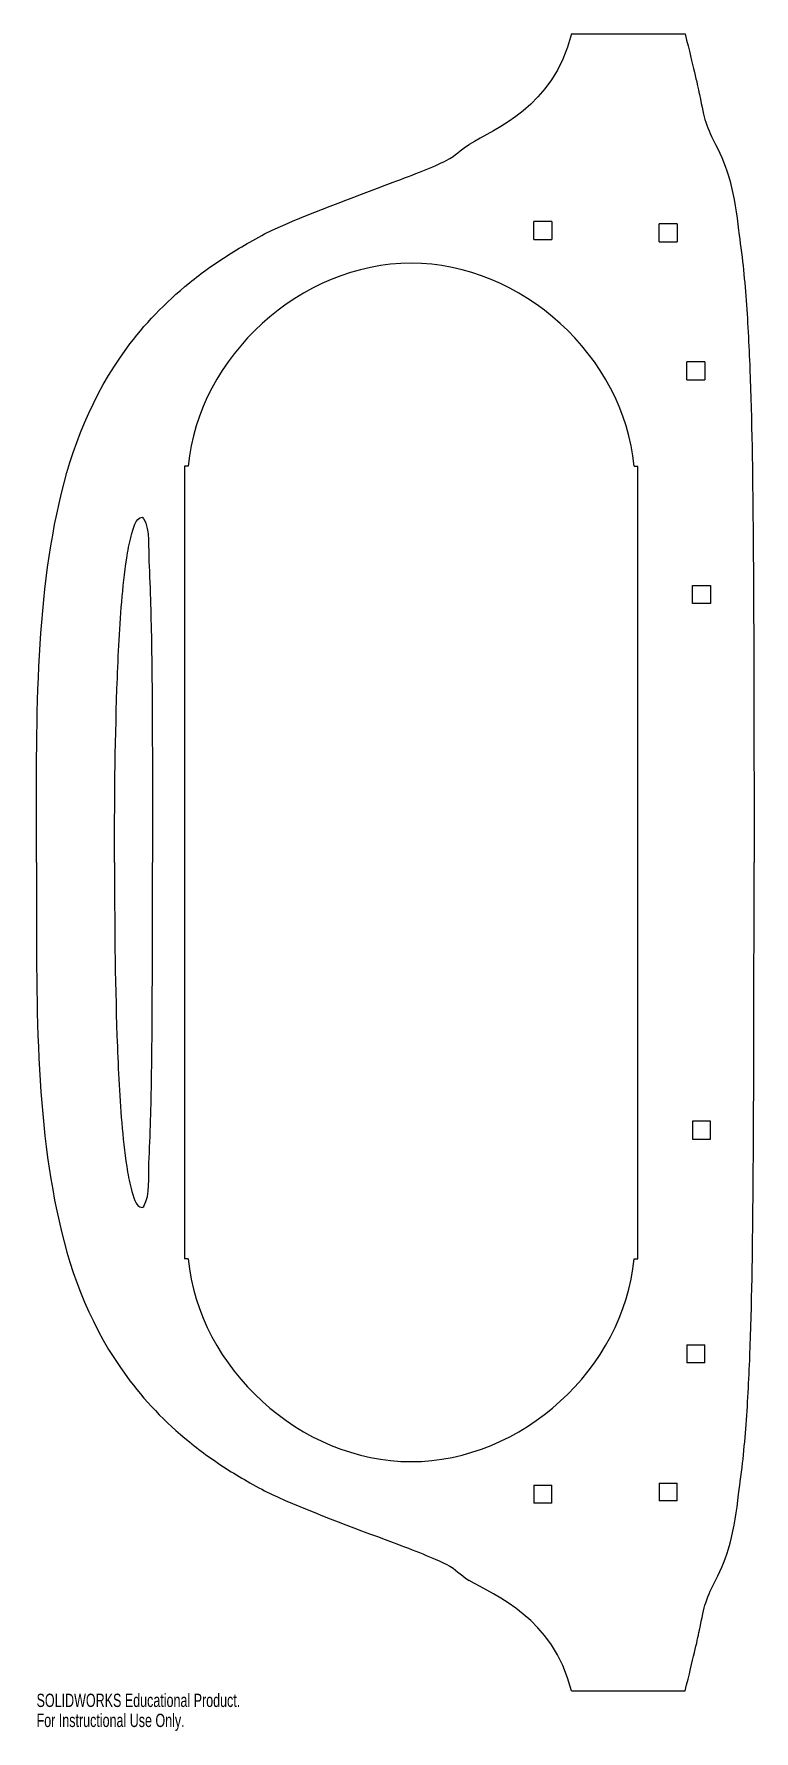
# Model space of a CAD drawing. Header units: millimetres. Extents: x -267 to -7, y -315 to 300.
import ezdxf

# ---------------------------------------------------------------- set-up
doc = ezdxf.new("R2010")
doc.units = ezdxf.units.MM
doc.styles.add('SLDTEXTSTYLE0', font='TXT', dxfattribs={"width": 0.7})

msp = doc.modelspace()

# ---------------------------------------------------------------- linework, layer by layer
at = {"color": 7, "linetype": 'Continuous', "lineweight": 25}
for p, q in [((-73.02, 300), (-31.91, 300)), ((-80.08, 232.05), (-86.59, 232.05)), ((-86.59, 225.55), (-86.59, 232.05)), ((-80.08, 232.05), (-80.08, 225.55)), ((-34.75, 231.25), (-41.25, 231.25)), ((-41.25, 224.75), (-41.25, 231.25)), ((-34.75, 231.25), (-34.75, 224.75)), ((-86.59, 225.55), (-80.08, 225.55)), ((-41.25, 224.75), (-34.75, 224.75)), ((-24.75, 181.25), (-31.25, 181.25)), ((-31.25, 174.75), (-31.25, 181.25)), ((-24.75, 181.25), (-24.75, 174.75)), ((-31.25, 174.75), (-24.75, 174.75)), ((-213, 143.5), (-213, -143.5)), ((-211.65, 143.5), (-213, 143.5)), ((-50.35, 143.5), (-49, 143.5)), ((-49, -143.5), (-49, 143.5)), ((-29.25, 93.75), (-29.25, 100.25)), ((-29.25, 100.25), (-22.75, 100.25)), ((-22.75, 100.25), (-22.75, 93.75)), ((-22.75, 93.75), (-29.25, 93.75)), ((-29.25, -93.75), (-29.25, -100.25)), ((-22.75, -93.75), (-29.25, -93.75)), ((-22.75, -100.25), (-22.75, -93.75)), ((-29.25, -100.25), (-22.75, -100.25)), ((-211.65, -143.5), (-213, -143.5)), ((-50.35, -143.5), (-49, -143.5)), ((-31.25, -174.75), (-31.25, -181.25)), ((-31.25, -174.75), (-24.75, -174.75)), ((-24.75, -181.25), (-24.75, -174.75)), ((-24.75, -181.25), (-31.25, -181.25)), ((-86.59, -225.55), (-86.59, -232.05)), ((-86.59, -225.55), (-80.08, -225.55)), ((-80.08, -232.05), (-80.08, -225.55)), ((-41.25, -224.75), (-41.25, -231.25)), ((-41.25, -224.75), (-34.75, -224.75)), ((-34.75, -231.25), (-34.75, -224.75)), ((-80.08, -232.05), (-86.59, -232.05)), ((-34.75, -231.25), (-41.25, -231.25)), ((-73.02, -300), (-31.91, -300))]:
    msp.add_line(p, q, dxfattribs=at)
for points in [[(-73.02, 300), (-79.56, 273.41), (-100.68, 265.72), (-109.99, 260)], [(-24.47, 268.07), (-23.6, 265.18), (-22.1, 262.55), (-20.88, 260)], [(-227.72, 124.45), (-227.84, 124.67), (-227.98, 124.99), (-228.23, 124.98)], [(-227.72, -124.45), (-227.84, -124.67), (-227.98, -124.99), (-228.23, -124.98)], [(-73.02, -300), (-79.56, -273.41), (-100.68, -265.72), (-109.99, -260)], [(-24.47, -268.07), (-23.6, -265.18), (-22.1, -262.55), (-20.88, -260)]]:
    msp.add_open_spline(points, degree=3, dxfattribs=at)
for points, knots in [([(-31.91, 300), (-28.88, 287.74), (-27.67, 282.69), (-25.77, 273.36), (-25.15, 270.34), (-24.47, 268.07)], [0, 0, 0, 0, 0.5, 0.5, 1, 1, 1, 1]), ([(-181.58, 228.8), (-168.45, 234.78), (-152.59, 240.64), (-130.07, 249.1), (-122.63, 251.95), (-114.17, 256.31), (-113.96, 257.56), (-109.99, 260)], [0, 0, 0, 0, 0.5, 0.5, 0.75, 0.75, 1, 1, 1, 1]), ([(-20.88, 260), (-18.69, 255.44), (-17.16, 252.3), (-14.1, 240.85), (-13.23, 234.83), (-12.58, 228.8)], [0, 0, 0, 0, 0.5, 0.5, 1, 1, 1, 1]), ([(-266.52, 0), (-266.52, 45.21), (-267.46, 89.64), (-253.87, 150.08), (-246.47, 169.09), (-227.64, 194.73), (-220.12, 202.67), (-206.78, 213.49), (-202.06, 216.86), (-194.54, 221.64), (-192.04, 223.13), (-186.69, 226.15), (-183.12, 228.07), (-181.58, 228.8)], [0, 0, 0, 0, 0.5, 0.5, 0.75, 0.75, 0.875, 0.875, 0.9375, 0.9375, 0.96875, 0.96875, 1, 1, 1, 1]), ([(-12.58, 228.8), (-12.4, 227.34), (-11.56, 221.58), (-10.68, 213.58), (-10.29, 209.38), (-9.3, 196.58), (-8.83, 187.6), (-7.79, 160.29), (-7.52, 141.1), (-6.99, 82.72), (-6.99, 41.57), (-6.99, 0)], [0, 0, 0, 0, 0.0625, 0.0625, 0.125, 0.125, 0.25, 0.25, 0.5, 0.5, 1, 1, 1, 1]), ([(-50.35, 143.5), (-54.04, 183.24), (-91.09, 217), (-170.91, 217), (-207.96, 183.24), (-211.65, 143.5)], [0, 0, 0, 0, 0.5, 0.5, 1, 1, 1, 1]), ([(-238.33, 0), (-238.33, 20.92), (-238.15, 41.86), (-237.08, 73.3), (-236.59, 83.81), (-235.27, 99.57), (-234.75, 104.83), (-233.5, 112.78), (-233.01, 115.44), (-231.57, 120.76), (-230.84, 124.85), (-228.23, 124.98)], [0, 0, 0, 0, 0.5, 0.5, 0.75, 0.75, 0.875, 0.875, 0.9375, 0.9375, 1, 1, 1, 1]), ([(-227.72, 124.45), (-225.41, 120.41), (-226.15, 113.38), (-225.66, 104.57), (-225.41, 98.14), (-225, 83.99), (-224.82, 71.85), (-224.7, 57.54), (-224.67, 51.33), (-224.64, 42.13), (-224.63, 35.01), (-224.62, 23.42), (-224.63, 5.12), (-224.63, 0)], [0, 0, 0, 0, 0.125, 0.125, 0.25, 0.25, 0.5, 0.5, 0.625, 0.625, 0.75, 0.75, 1, 1, 1, 1]), ([(-238.33, 0), (-238.33, -20.92), (-238.15, -41.86), (-237.08, -73.3), (-236.59, -83.81), (-235.27, -99.57), (-234.75, -104.83), (-233.5, -112.78), (-233.01, -115.44), (-231.57, -120.76), (-230.84, -124.85), (-228.23, -124.98)], [0, 0, 0, 0, 0.5, 0.5, 0.75, 0.75, 0.875, 0.875, 0.9375, 0.9375, 1, 1, 1, 1]), ([(-227.72, -124.45), (-225.27, -120.15), (-226.19, -114.08), (-225.61, -103.74), (-225.43, -98.56), (-224.97, -83.03), (-224.83, -72.65), (-224.57, -41.51), (-224.63, -20.72), (-224.63, 0)], [0, 0, 0, 0, 0.125, 0.125, 0.25, 0.25, 0.5, 0.5, 1, 1, 1, 1]), ([(-12.58, -228.8), (-12.4, -227.34), (-11.56, -221.58), (-10.68, -213.58), (-10.29, -209.38), (-9.3, -196.58), (-8.83, -187.6), (-7.79, -160.29), (-7.52, -141.1), (-6.99, -82.72), (-6.99, -41.57), (-6.99, 0)], [0, 0, 0, 0, 0.0625, 0.0625, 0.125, 0.125, 0.25, 0.25, 0.5, 0.5, 1, 1, 1, 1]), ([(-266.52, 0), (-266.52, -45.21), (-267.46, -89.64), (-253.87, -150.08), (-246.47, -169.09), (-227.64, -194.73), (-220.12, -202.67), (-206.78, -213.49), (-202.06, -216.86), (-194.54, -221.64), (-192.04, -223.13), (-186.69, -226.15), (-183.12, -228.07), (-181.58, -228.8)], [0, 0, 0, 0, 0.5, 0.5, 0.75, 0.75, 0.875, 0.875, 0.9375, 0.9375, 0.96875, 0.96875, 1, 1, 1, 1]), ([(-211.65, -143.5), (-207.96, -183.24), (-170.91, -217), (-91.09, -217), (-54.04, -183.24), (-50.35, -143.5)], [0, 0, 0, 0, 0.5, 0.5, 1, 1, 1, 1]), ([(-181.58, -228.8), (-168.45, -234.78), (-152.59, -240.64), (-130.07, -249.1), (-122.63, -251.95), (-114.17, -256.31), (-113.96, -257.56), (-109.99, -260)], [0, 0, 0, 0, 0.5, 0.5, 0.75, 0.75, 1, 1, 1, 1]), ([(-20.88, -260), (-18.69, -255.44), (-17.16, -252.3), (-14.1, -240.85), (-13.23, -234.83), (-12.58, -228.8)], [0, 0, 0, 0, 0.5, 0.5, 1, 1, 1, 1]), ([(-31.91, -300), (-28.88, -287.74), (-27.67, -282.69), (-25.77, -273.36), (-25.15, -270.34), (-24.47, -268.07)], [0, 0, 0, 0, 0.5, 0.5, 1, 1, 1, 1])]:
    msp.add_open_spline(points, degree=3, knots=knots, dxfattribs=at)

# ---------------------------------------------------------------- texts
at = {"color": 7, "linetype": 'Continuous', "char_height": 4.8336, "attachment_point": 1, "style": 'SLDTEXTSTYLE0'}
for s, insert in [('SOLIDWORKS Educational Product.', (-266.52, -301.02)), ('For Instructional Use Only.', (-266.52, -308.27))]:
    msp.add_mtext(s, dxfattribs=dict(at, insert=insert))

doc.saveas('drawing.dxf')
